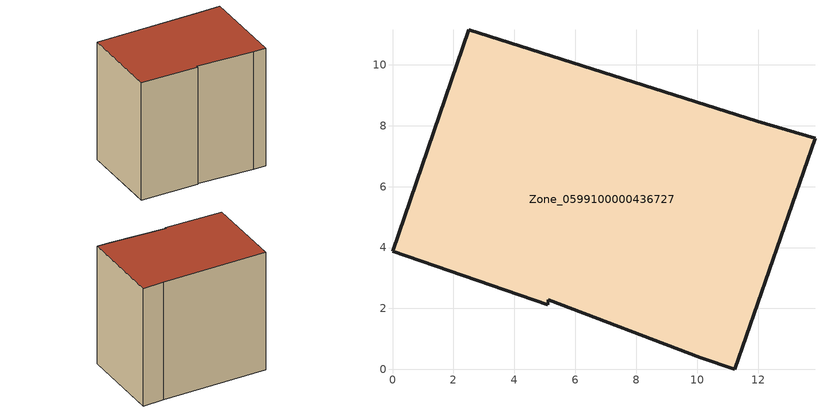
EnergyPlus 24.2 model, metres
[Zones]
Zone_0599100000436727
 floor ground (C_G): 11.23,0 10.12,0.38 5.11,2.28 5.09,2.12 0,3.89 2.51,11.15 11.97,8.14 13.87,7.58 z0
 wall outside (C_F): 11.97,8.14 2.51,11.15 0,3.89 5.09,2.12 5.11,2.28 10.12,0.38 11.23,0 13.87,7.58 11.97,8.14 z0:11.35
 roof outside (C_R): 10.12,0.38 11.23,0 13.87,7.58 11.97,8.14 2.51,11.15 0,3.89 5.09,2.12 5.11,2.28 z11.35
[BUILDING]
Pand.0599100000436727: North Axis=0; Terrain=City; Loads Convergence Tolerance Value=0.04; Temperature Convergence Tolerance Value=0.4; Solar Distribution=FullExterior; Maximum Number of Warmup Days=25; Minimum Number of Warmup Days=1
[Site:Location]
Rotterdam.The.Hague.AP_ZH_NLD Design_Conditions: Latitude=51.96; Longitude=4.45; Time Zone=1; Elevation=-4.5
[SITE:GROUNDTEMPERATURE:BUILDINGSURFACE]
18, 18, 18, 18, 18, 18, 18, 18, 18, 18, 18, 18
[MATERIAL] Thermal Absorptance=0.9; Solar Absorptance=0.7; Visible Absorptance=0.7
Name | Roughness | Thickness | Conductivity | Density | Specific Heat
G.TC.2006-2014 | MediumSmooth | 0.15 | 0.06 | 540 | 1210
F.TC.2006-2014 | Rough | 0.3 | 0.12 | 1920 | 840
R.TC.2006-2014 | MediumRough | 0.2 | 0.08 | 1500 | 1000
[CONSTRUCTION]
C_G: G.TC.2006-2014
C_F: F.TC.2006-2014
C_R: R.TC.2006-2014
[ZONE]
Zone_0599100000436727: Type=1; Multiplier=1; Ceiling Height=Autocalculate; Volume=Autocalculate; Floor Area=autocalculate; Part of Total Floor Area=Yes
[ZONEINFILTRATION:DESIGNFLOWRATE]
Infil_Zone_0599100000436727: Zone or ZoneList or Space or SpaceList=Zone_0599100000436727; Schedule=AlwaysOn; Design Flow Rate Calculation Method=Flow/Area; Flow Rate per Floor Area=0.0015; Constant Term Coefficient=1; Temperature Term Coefficient=0; Velocity Term Coefficient=0; Velocity Squared Term Coefficient=0
[HVACTEMPLATE:ZONE:IDEALLOADSAIRSYSTEM]
Zone_0599100000436727: Maximum Heating Supply Air Temperature=50; Minimum Cooling Supply Air Temperature=13; Maximum Heating Supply Air Humidity Ratio=0.0156; Minimum Cooling Supply Air Humidity Ratio=0.0077; Heating Limit=NoLimit; Cooling Limit=NoLimit; Dehumidification Control Type=ConstantSensibleHeatRatio; Cooling Sensible Heat Ratio=0.7; Dehumidification Setpoint=60; Humidification Control Type=None; Humidification Setpoint=30; Outdoor Air Method=None; Outdoor Air Flow Rate per Person=0.00944; Outdoor Air Flow Rate per Zone Floor Area=0; Outdoor Air Flow Rate per Zone=0; Demand Controlled Ventilation Type=None; Outdoor Air Economizer Type=NoEconomizer; Heat Recovery Type=None; Sensible Heat Recovery Effectiveness=0.7; Latent Heat Recovery Effectiveness=0.65
[ZONECONTROL:THERMOSTAT]
ThermostatControl_Zone_0599100000436727: Zone or ZoneList=Zone_0599100000436727; Control Type Schedule=DualSetpointControlType; Control 1=Thermostat_Zone_0599100000436727; Temperature Difference Between Cutout And Setpoint=0
[THERMOSTATSETPOINT:DUALSETPOINT]
Thermostat_Zone_0599100000436727: Heating Setpoint Temperature Schedule=HeatingSetpoint_Zone_0599100000436727; Cooling Setpoint Temperature Schedule=CoolingSetpoint_Zone_0599100000436727
[SCHEDULE:COMPACT]
HeatingSetpoint_Zone_0599100000436727: Through: 12/31, For: AllDays, Until: 24:00, 21
CoolingSetpoint_Zone_0599100000436727: Through: 12/31, For: AllDays, Until: 24:00, 24
DualSetpointControlType: Through: 12/31, For: AllDays, Until: 24:00, 4
AlwaysOn: Through: 12/31, For: AllDays, Until: 24:00, 1
